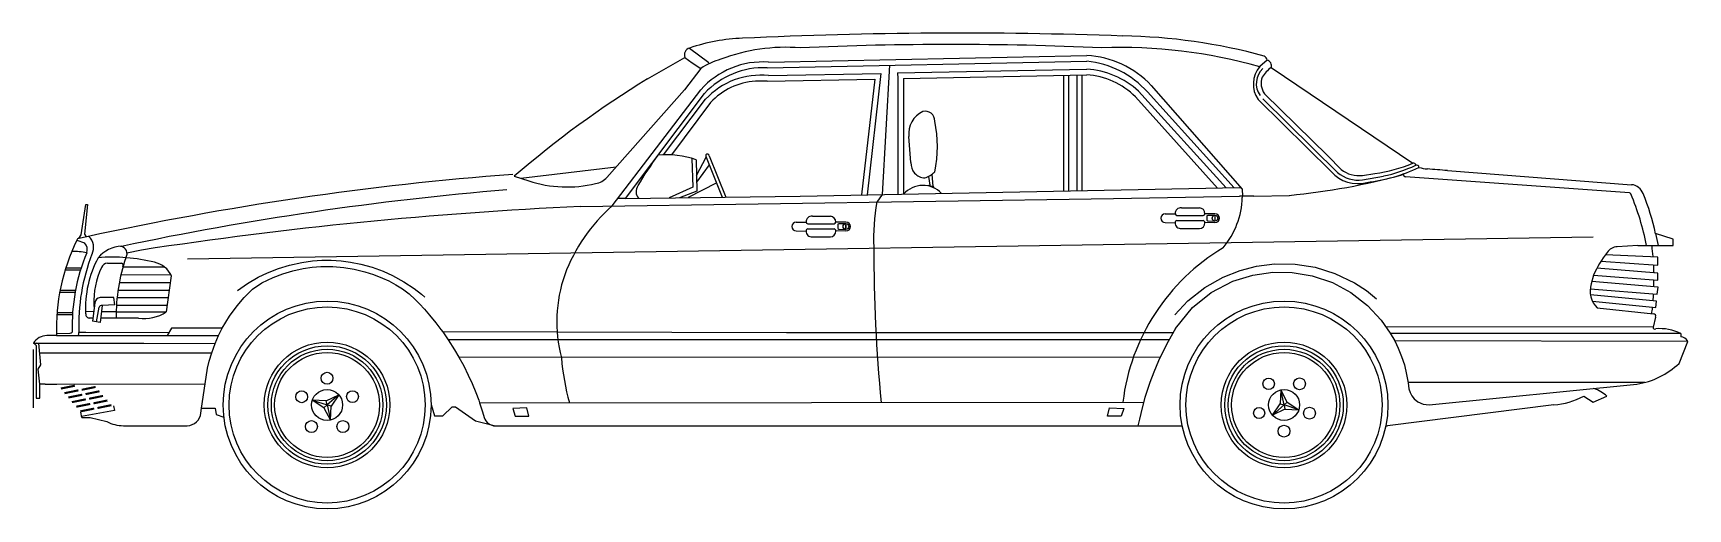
# Model space of a CAD drawing. Extents: x 19940 to 24363, y 33416 to 34688.
import ezdxf

# ---------------------------------------------------------------- set-up
doc = ezdxf.new("R2010")
doc.units = 0
doc.header["$LTSCALE"] = 100
doc.header["$MEASUREMENT"] = 0
doc.layers.add('LX-CAR', color=6, linetype='CONTINUOUS')

msp = doc.modelspace()

# ---------------------------------------------------------------- linework, layer by layer
at = {"layer": 'LX-CAR'}
for p, q in [((21694.4, 34648), (21746.1, 34609.6)), ((21582.3, 34565.9), (21681.8, 34623.1)), ((21724.4, 34593.6), (21680.5, 34536.4)), ((21681.5, 34622.9), (21701, 34608.4)), ((21701, 34608.4), (21724.4, 34593.6)), ((21901.6, 34595.3), (22756.1, 34612.6)), ((21905.8, 34610.2), (22756.1, 34627.6)), ((22228.9, 34602), (22209.2, 34256.5)), ((22250.6, 34581.3), (22756.1, 34591.6)), ((23238.3, 34615.6), (23218.8, 34598.2)), ((23249, 34596), (23627.2, 34340)), ((21901.6, 34559.3), (21870.4, 34559.1)), ((21901.6, 34559.3), (22189.7, 34565.2)), ((21905.8, 34574.2), (22205.9, 34580.3)), ((22189.7, 34565.2), (22154.2, 34255.5)), ((22205.9, 34580.3), (22168.9, 34255.7)), ((22250.6, 34581.3), (22250.7, 34566.4)), ((22250.7, 34566.4), (22250.9, 34257.3)), ((22266.1, 34566.7), (22756.1, 34576.6)), ((22266.1, 34566.7), (22266.6, 34257.6)), ((22693.6, 34575.3, 5557.3), (22693.5, 34265.9, 5557.3)), ((22707.3, 34575.6, 5557.3), (22707.4, 34266.1, 5557.3)), ((22729.3, 34576.1, 5557.3), (22729.3, 34266.5, 5557.3)), ((22743.2, 34576.3, 5557.3), (22743.2, 34266.8, 5557.3)), ((22928.5, 34547.9), (23171.2, 34271.1)), ((21680.5, 34536.4), (21473.2, 34302.3)), ((21487.6, 34225.9), (21724.5, 34536.4)), ((21523, 34245.7), (21734.4, 34526.5)), ((21624.9, 34362.4), (21737.4, 34511.2)), ((21750.6, 34502.3), (21645.7, 34362.3)), ((23105.9, 34273.7), (22886.1, 34517.5)), ((23128.7, 34274.2), (22894.6, 34532.9)), ((22918.2, 34530.6), (23150.1, 34274.6)), ((23214.1, 34510.5), (23409.7, 34317.7)), ((23226.6, 34512.2), (23426.5, 34315.6)), ((23231.1, 34525.9), (23400.6, 34359.5)), ((22286.1, 34341.9), (22280.8, 34411.6)), ((21243.4, 34299.7), (21498.5, 34330.8)), ((21700.4, 34353.1), (21702.8, 34275.8)), ((21711.6, 34349.4), (21713.4, 34265.3)), ((21712.5, 34307.1), (21738.6, 34356.5)), ((21747, 34335.6), (21712.9, 34289.1)), ((21738.6, 34356.5), (21781.7, 34249.3)), ((21747, 34359.9), (21791.1, 34249.5)), ((23400.6, 34359.5), (23436.4, 34323.5)), ((21225.8, 34305.1), (21264.7, 34293.2)), ((21765.7, 34286.9), (21690.8, 34248.1)), ((22336.3, 34281.7), (22331.2, 34279.4)), ((22333.1, 34304.9), (22336.3, 34281.7)), ((22341.7, 34310), (22344.2, 34278.5)), ((23492.9, 34295.9), (23549.2, 34305.9)), ((23493.1, 34307.4), (23526.3, 34312.2)), ((24206.4, 34261), (23608.4, 34303.8)), ((23720, 34320.2), (24212, 34282.7)), ((21403.2, 34224.7), (22827.3, 34245.8)), ((21523, 34245.7), (21502.7, 34245.7)), ((21523, 34245.7), (21990.1, 34252.3)), ((21702.8, 34275.8), (21639.7, 34247.4)), ((21713.4, 34265.3), (21667.8, 34247.8)), ((21990.1, 34252.3), (23164.6, 34274.9)), ((22209.2, 34256.5), (22195.2, 34236.4)), ((22344.2, 34278.5), (22347.1, 34274.4)), ((22827.3, 34245.8), (23163.9, 34251.6)), ((23171.9, 34252.4), (23163.9, 34251.6)), ((23164.6, 34274.9), (23167.8, 34274.9)), ((23171.2, 34271.1), (23171.9, 34252.4)), ((23171.9, 34252.4), (23171.8, 34248.6)), ((23190.1, 34252.4), (23171.9, 34252.4)), ((23202.3, 34252.4), (23190.1, 34252.4)), ((23202.3, 34252.4), (23297.5, 34254.1)), ((20068.1, 34148.6), (20080.8, 34230)), ((20085.1, 34230), (20076.8, 34150)), ((20080.8, 34230), (20085.1, 34230)), ((22022.6, 34198.7), (22070.7, 34198.7)), ((22965.8, 34205.1, 5557.3), (22992, 34205.1, 5557.3)), ((22996.7, 34200, 5557.3), (23067.3, 34200, 5557.3)), ((23009, 34220.9, 5557.3), (23057.1, 34220.9, 5557.3)), ((23098.8, 34205.1, 5557.3), (23072, 34205.1, 5557.3)), ((23079.7, 34200.5, 5557.3), (23076.7, 34199, 5557.3)), ((23076.7, 34199, 5557.3), (23076.7, 34187.8, 5557.3)), ((23098.8, 34200.7, 5557.3), (23079.7, 34200.5, 5557.3)), ((23099.2, 34196.4, 5557.3), (23098, 34196.4, 5557.3)), ((23098, 34196.4, 5557.3), (23098, 34188.8, 5557.3)), ((23099.2, 34188.8, 5557.3), (23099.2, 34196.4, 5557.3)), ((20062.2, 34139.1), (20068.1, 34148.6)), ((20076.8, 34150), (20081.8, 34143)), ((21979.3, 34182.8), (22005.6, 34182.8)), ((21979.3, 34158.9), (22005.6, 34158.8)), ((22010.3, 34177.7), (22080.9, 34177.7)), ((22010.3, 34164.4), (22080.9, 34164.4)), ((22112.4, 34182.8), (22085.6, 34182.8)), ((22112.4, 34158.9), (22085.6, 34158.8)), ((22093.3, 34178.2), (22090.3, 34176.7)), ((22090.3, 34176.7), (22090.3, 34165.5)), ((22090.3, 34165.5), (22093.3, 34163.4)), ((22112.4, 34178.4), (22093.3, 34178.2)), ((22093.3, 34163.4), (22112.4, 34163.2)), ((22111.5, 34174.2), (22111.5, 34166.5)), ((22112.8, 34174.2), (22111.5, 34174.2)), ((22111.5, 34166.5), (22112.8, 34166.5)), ((22112.8, 34166.5), (22112.8, 34174.2)), ((22965.8, 34181.2, 5557.3), (22992, 34181.1, 5557.3)), ((22996.7, 34186.7, 5557.3), (23067.3, 34186.7, 5557.3)), ((23009, 34165.3, 5557.3), (23057.1, 34165.3, 5557.3)), ((23098.8, 34181.2, 5557.3), (23072, 34181.1, 5557.3)), ((23076.7, 34187.8, 5557.3), (23079.7, 34185.7, 5557.3)), ((23079.7, 34185.7, 5557.3), (23098.8, 34185.5, 5557.3)), ((23098, 34188.8, 5557.3), (23099.2, 34188.8, 5557.3)), ((24323.4, 34137), (24276.4, 34151.8)), ((24276.4, 34151.8), (24283.1, 34120.1)), ((20056.6, 34134.1), (20076.8, 34127)), ((20083.4, 34143.3), (20062.2, 34139.1)), ((20229.2, 34107.9), (20190.7, 34099.9)), ((20352.1, 34084.3), (24109.6, 34143.5)), ((22022.6, 34143), (22070.7, 34143)), ((24228.8, 34120.1), (24173.7, 34116.6)), ((24228.8, 34120.1), (24323.4, 34120.2)), ((24266.9, 34119.2), (24266.8, 34120.1)), ((24323.4, 34120.2), (24323.4, 34137)), ((20027.1, 34060.5), (20068.3, 34060.1)), ((20138.5, 34073.1), (20176.3, 34073.1)), ((20180, 34063.3), (20290.2, 34063.3)), ((20565.9, 34047.1), (20596.1, 34059)), ((20596.1, 34059), (20625.4, 34067.9)), ((20625.4, 34067.9), (20657.6, 34075)), ((20634.1, 34052.4), (20661.9, 34058.4)), ((20657.6, 34075), (20687, 34079)), ((20661.9, 34058.4), (20685.4, 34061.8)), ((20685.4, 34061.8), (20709, 34063.6)), ((20687, 34079), (20711.9, 34080.6)), ((20709, 34063.6), (20741.1, 34063.6)), ((20711.9, 34080.6), (20736.7, 34080.7)), ((20736.7, 34080.7), (20763, 34079.1)), ((20741.1, 34063.6), (20770.3, 34061.2)), ((20763, 34079.1), (20788.2, 34075.8)), ((20770.3, 34061.2), (20797.8, 34056.8)), ((20788.2, 34075.8), (20816, 34070.3)), ((20816, 34070.3), (20846.4, 34061.9)), ((20846.4, 34061.9), (20875, 34051.4)), ((23166.3, 34053.3), (23209.9, 34064.6)), ((23209.9, 34064.6), (23258.2, 34070.8)), ((23258.2, 34070.8), (23313.3, 34070.2)), ((23313.3, 34070.2), (23366.2, 34062)), ((23366.2, 34062), (23419.5, 34045.5)), ((24282.2, 34046.6), (24119.4, 34059.2)), ((24130.7, 34078.2), (24282.2, 34067.6)), ((24282.2, 34088.6), (24143, 34095.6)), ((24269.7, 34091), (24269.8, 34089.3)), ((24271.3, 34067.1), (24271.2, 34068.4)), ((24282.2, 34067.6), (24282.2, 34088.6)), ((20025.6, 34055.5), (20066.8, 34055.3)), ((20170, 34021.1), (20306.6, 34021.1)), ((20174.3, 34041.3), (20307.5, 34042.3)), ((20309.2, 34038.8), (20295.3, 33942.8)), ((20486.1, 33999.8), (20512.7, 34018.4)), ((20512.7, 34018.4), (20541.5, 34035.2)), ((20526.3, 34003.7), (20550.8, 34020.1)), ((20541.5, 34035.2), (20565.9, 34047.1)), ((20550.8, 34020.1), (20581.3, 34034.7)), ((20581.3, 34034.7), (20607.4, 34044.6)), ((20607.4, 34044.6), (20634.1, 34052.4)), ((20797.8, 34056.8), (20826.1, 34050.1)), ((20826.1, 34050.1), (20849.4, 34042.7)), ((20849.4, 34042.7), (20873.3, 34033.2)), ((20873.3, 34033.2), (20890.4, 34025.3)), ((20875, 34051.4), (20900.2, 34040.1)), ((20890.4, 34025.3), (20909.2, 34015.2)), ((20900.2, 34040.1), (20930.6, 34023.4)), ((20909.2, 34015.2), (20926.8, 34004.5)), ((20930.6, 34023.4), (20958.3, 34004.8)), ((23071.7, 34007.5), (23120.7, 34035.3)), ((23088.6, 33994.1), (23146.6, 34024.4)), ((23120.7, 34035.3), (23166.3, 34053.3)), ((23146.6, 34024.4), (23200.3, 34041.2)), ((23200.3, 34041.2), (23253.5, 34048.8)), ((23253.5, 34048.8), (23304.7, 34048.2)), ((23304.7, 34048.2), (23358.9, 34039.2)), ((23358.9, 34039.2), (23412.6, 34020.9)), ((23412.6, 34020.9), (23461.6, 33994.5)), ((23419.5, 34045.5), (23471.6, 34020.3)), ((23471.6, 34020.3), (23503.5, 33999.4)), ((24110.4, 34040.6), (24104.4, 34017.4)), ((24283.1, 34008.8), (24106.1, 34024)), ((24110.7, 34041.1), (24282.2, 34027.7)), ((24271.9, 34048.6), (24272, 34047.4)), ((24272.2, 34026.6), (24272.1, 34028.5)), ((24282.2, 34027.7), (24282.2, 34046.6)), ((20010.9, 33995.7), (20052.2, 33995.5)), ((20011.8, 34000.4), (20053.1, 34000.5)), ((20155.9, 33980.8), (20119.2, 33980.8)), ((20158.3, 33961.3), (20155.9, 33980.8)), ((20164.2, 33980.9), (20300.8, 33980.8)), ((20166.6, 34000.7), (20303.7, 34000.7)), ((20485.1, 33959), (20504.3, 33981.4)), ((20504.3, 33981.4), (20526.3, 34003.7)), ((20926.8, 34004.5), (20945.3, 33991.2)), ((20945.3, 33991.2), (20960.6, 33976.2)), ((20958.3, 34004.8), (20977.7, 33989.7)), ((20960.6, 33976.2), (20972.5, 33963.9)), ((20977.7, 33989.7), (20986.9, 33981.9)), ((22991.3, 33934.8), (23026.5, 33971.9)), ((23026.5, 33971.9), (23071.7, 34007.5)), ((23038.4, 33954.2), (23088.6, 33994.1)), ((23461.6, 33994.5), (23506.5, 33959.8)), ((23503.5, 33999.4), (23530.6, 33977.8)), ((24101.8, 34004.7), (24280.5, 33989.9)), ((24278.7, 33970.9), (24102.4, 33988)), ((24107.7, 33971.2), (24277, 33954.1)), ((24269.9, 33972.9), (24269.8, 33971.8)), ((24271, 33988.9), (24270.9, 33990.7)), ((24271.9, 34010.9), (24272, 34009.7)), ((24277, 33954.1), (24278.7, 33970.9)), ((24280.5, 33989.9), (24283.1, 34008.8)), ((20003.2, 33935.7), (20045.1, 33935.6)), ((20003.6, 33940.6), (20045.3, 33940.6)), ((20101.1, 33943.2), (20080, 33943.3)), ((20099.3, 33926.1), (20090.9, 33926.1)), ((20105.1, 33967.1), (20098.8, 33917.4)), ((20099.3, 33926.1), (20099.9, 33926.1)), ((20101.1, 33943.2), (20102.1, 33943.3)), ((20109, 33915.9), (20116.2, 33954.9)), ((20124, 33959.9), (20119.2, 33914.5)), ((20121.6, 33926.1), (20120.5, 33926.1)), ((20221.6, 33926.1), (20121.6, 33926.1)), ((20123.4, 33943.2), (20122.2, 33943.2)), ((20162.5, 33943.1), (20123.4, 33943.2)), ((20158.3, 33961.3), (20124, 33959.9)), ((20161.9, 33943.1), (20295.4, 33943)), ((20162.6, 33961), (20298, 33961)), ((20445.5, 33898.7), (20464.7, 33931)), ((20464.7, 33931), (20485.1, 33959)), ((20972.5, 33963.9), (20985.5, 33949.8)), ((20985.5, 33949.8), (20999.6, 33933.5)), ((20999.6, 33933.5), (21015.8, 33913.7)), ((22993, 33898.4), (23038.4, 33954.2)), ((23506.5, 33959.8), (23543, 33920.9)), ((24120.3, 33953.2), (24270.9, 33937.5)), ((24268.2, 33953.8), (24268.4, 33955)), ((24276.1, 33928.9), (24270, 33901.6)), ((20002, 33884.7), (20038.8, 33885.7)), ((20062.2, 33888.1), (20080.8, 33888.2)), ((20080.8, 33888.2), (20303, 33887.7)), ((20119.2, 33914.5), (20098.8, 33917.4)), ((20309.8, 33898.7), (20298, 33879.3)), ((20445.5, 33898.7), (20309.8, 33898.7)), ((20435.7, 33879.3), (20445.5, 33898.7)), ((21015.8, 33913.7), (21029.4, 33896)), ((21029.4, 33896), (21034.5, 33889)), ((21953.3, 33886.5), (21034.5, 33889)), ((21034.5, 33889), (21049.2, 33867.8)), ((22986, 33886.5), (21953.3, 33886.5)), ((22993, 33898.4), (22973.2, 33863.6)), ((23543, 33920.9), (23567.4, 33886.1)), ((24270, 33901.6), (23556.7, 33902.6)), ((23567.4, 33886.1), (23579.3, 33865)), ((24343.5, 33884.8), (23568.3, 33884.7)), ((24343.5, 33884.8), (24343.5, 33876.4)), ((19939.7, 33842.2), (19939.7, 33686.3)), ((19940.7, 33858.8), (20236.1, 33858.6)), ((19947.6, 33860.6), (19947.6, 33860.6)), ((19947.6, 33852.4), (19947.6, 33749.4)), ((19960, 33801.1), (19955.3, 33858.8)), ((20002.2, 33879.2), (19976.9, 33879.2)), ((20002.2, 33879.2), (20080.1, 33879.2)), ((20080.1, 33879.2), (20435.7, 33879.3)), ((20236.1, 33858.6), (20426.6, 33858.4)), ((20417.3, 33833), (20426.6, 33858.4)), ((20426.6, 33858.4), (20435.7, 33879.3)), ((21953.3, 33867.7), (21049.2, 33867.8)), ((21049.2, 33867.8), (21066.3, 33841.2)), ((21066.3, 33841.2), (21077.8, 33821.5)), ((22975.4, 33867.7), (21953.3, 33867.7)), ((22961.8, 33841.6), (22947.9, 33812.1)), ((22973.2, 33863.6), (22961.8, 33841.6)), ((24362.8, 33863.8), (23579.3, 33865)), ((23579.3, 33865), (23588.8, 33845.3)), ((23588.8, 33845.3), (23597.7, 33823)), ((24339.2, 33804.9), (24362.8, 33863.8)), ((19953.1, 33789.6), (19960, 33801.1)), ((19957.4, 33832.9), (20417.3, 33833)), ((20406.2, 33791.9), (20410.8, 33810.9)), ((20410.8, 33810.9), (20417.3, 33833)), ((21077.8, 33821.5), (22952.6, 33822.4)), ((21077.8, 33821.5), (21090.7, 33798)), ((21090.7, 33798), (21103, 33773.2)), ((22947.9, 33812.1), (22935.1, 33781.9)), ((23597.7, 33823), (23604.9, 33800.8)), ((23604.9, 33800.8), (23611, 33775.7)), ((19947.6, 33749.4), (19947.6, 33712)), ((19957.4, 33749.2), (19953.1, 33789.6)), ((19972.3, 33749.4), (19957.4, 33749.2)), ((19957.4, 33712), (19957.4, 33749.2)), ((19972.3, 33749.4), (20003.2, 33749.4)), ((20003.2, 33749.4), (20399.6, 33750.1)), ((20390.1, 33685.2), (20399.5, 33750.1)), ((20399.5, 33750.1), (20406.2, 33791.9)), ((21103, 33773.2), (21113.1, 33751)), ((21113.1, 33751), (21122.8, 33727.5)), ((22924.6, 33754.2), (22911.3, 33713.6)), ((22935.1, 33781.9), (22924.6, 33754.2)), ((23611, 33775.7), (23614.8, 33753.4)), ((24247.6, 33753.9), (23614.8, 33753.7)), ((23614.8, 33753.4), (23616.7, 33737.4)), ((23671, 33693.8), (24226.7, 33749.4)), ((19947.6, 33712), (19957.4, 33712)), ((20717.1, 33686.2), (20686.1, 33706.5)), ((20686.1, 33706.5), (20725.6, 33693.8)), ((20723.2, 33705), (20686.1, 33706.5)), ((20723.2, 33705), (20756.7, 33721.3)), ((20725.6, 33693.8), (20723.2, 33705)), ((20756.7, 33721.3), (20725.6, 33693.8)), ((20756.7, 33721.3), (20736.4, 33690.4)), ((21122.8, 33727.5), (21130.8, 33706.3)), ((21130.8, 33706.3), (21133.3, 33699.3)), ((22911.3, 33713.6), (22903.8, 33686.6)), ((23274.7, 33734.4), (23272.6, 33697.2)), ((23291.9, 33701.4), (23274.7, 33734.4)), ((23283.4, 33693.8), (23274.7, 33734.4)), ((23616.7, 33737.4), (23620.2, 33726.9)), ((23620.2, 33726.9), (23625, 33718.3)), ((23625, 33718.3), (23631.6, 33710.1)), ((23631.6, 33710.1), (23641, 33702.6)), ((24084.4, 33717.7), (24109.8, 33701.6)), ((24109.8, 33701.6), (24146.3, 33717.3)), ((20069.8, 33660.5), (20067.6, 33674.3)), ((20157.2, 33679.4), (20069.4, 33663)), ((20069.8, 33660.5), (20092.1, 33660.5)), ((20092.1, 33660.5), (20136.5, 33649.4)), ((20154.7, 33691.6), (20157.2, 33679.4)), ((20388.3, 33672.3), (20390.1, 33685.2)), ((20390.1, 33685.2), (20426, 33685.3)), ((20426, 33685.3), (20428.8, 33668.4)), ((20428.8, 33668.4), (20449.7, 33661.2)), ((20725.6, 33693.8), (20717.1, 33686.2)), ((20717.1, 33686.2), (20734.3, 33653.2)), ((20725.6, 33693.8), (20734.3, 33653.2)), ((20736.4, 33690.4), (20725.6, 33693.8)), ((20734.3, 33653.2), (20736.4, 33690.4)), ((21003.5, 33695.4), (21012.4, 33665.1)), ((21012.4, 33665.1), (21034.8, 33665.1)), ((21034.8, 33665.1), (21060, 33688.7)), ((21060, 33688.7), (21068.4, 33688.7)), ((21068.4, 33688.7), (21121.8, 33651.6)), ((21133.3, 33699.3), (22907.9, 33701.6)), ((21133.3, 33699.3), (21141.1, 33675.8)), ((21141.1, 33675.8), (21145.6, 33660.6)), ((21259.5, 33686.2), (21221.8, 33684.6)), ((21221.8, 33684.6), (21228.5, 33663.5)), ((21228.5, 33663.5), (21264.8, 33663.5)), ((21264.8, 33663.5), (21259.5, 33686.2)), ((22811.7, 33663.5), (22817.1, 33686.2)), ((22848, 33663.5), (22811.7, 33663.5)), ((22817.1, 33686.2), (22854.8, 33684.6)), ((22854.8, 33684.6), (22848, 33663.5)), ((22903.8, 33686.6), (22896.6, 33656.2)), ((23252.3, 33666.3), (23272.6, 33697.2)), ((23252.3, 33666.3), (23283.4, 33693.8)), ((23285.8, 33682.7), (23252.3, 33666.3)), ((23272.6, 33697.2), (23283.4, 33693.8)), ((23283.4, 33693.8), (23291.9, 33701.4)), ((23322.9, 33681.1), (23283.4, 33693.8)), ((23283.4, 33693.8), (23285.8, 33682.7)), ((23285.8, 33682.7), (23322.9, 33681.1)), ((23291.9, 33701.4), (23322.9, 33681.1)), ((24004.4, 33693.8), (23559.8, 33638.3)), ((23641, 33702.6), (23655.1, 33696.2)), ((23655.1, 33696.2), (23671, 33693.8)), ((20181, 33638.3), (20351.4, 33638.3)), ((21121.8, 33651.6), (21176, 33638.3)), ((21176, 33638.3), (23009.7, 33638.3)), ((22896.6, 33656.2), (22893, 33638.3)), ((23009.7, 33638.3), (23011.2, 33638.3)), ((23009.7, 33638.3), (23009.7, 33638.3)), ((23009.7, 33638.3), (23009.7, 33638.3)), ((23009.7, 33638.3), (23009.7, 33638.3)), ((23009.7, 33638.3), (23009.7, 33638.3)), ((23009.7, 33638.3), (23009.7, 33638.3)), ((23009.7, 33638.3), (23009.7, 33638.3)), ((23555.6, 33638.3), (23559.8, 33638.3)), ((23559.8, 33638.3), (23559.8, 33638.3))]:
    msp.add_line(p, q, dxfattribs=at)
for centre, radius in [((23098.8, 34193.1, 5557.3), 7.61), ((22112.4, 34170.8), 7.61), ((20725.6, 33693.8), 277.8), ((23283.4, 33693.8), 277.8), ((20725.6, 33693.8), 262.1), ((23283.4, 33693.8), 262.1), ((20725.6, 33693.8), 167.9), ((20725.6, 33693.8), 158.4), ((20725.6, 33693.8), 149), ((23283.4, 33693.8), 167.9), ((23283.4, 33693.8), 158.4), ((23283.4, 33693.8), 149), ((20725.6, 33693.8), 140.2), ((23283.4, 33693.8), 140.2), ((20725.4, 33765.2), 15.9), ((23242.3, 33750.4), 15.2), ((23324.8, 33750.3), 15.8), ((20657.6, 33715.7), 15.9), ((20725.6, 33693.8), 41.5), ((20793.5, 33716.1), 15.9), ((23283.4, 33693.8), 41.5), ((23216.8, 33672.3), 14.9), ((23351.4, 33671.9), 15.9), ((20683.8, 33636), 15.9), ((20767.7, 33636.2), 15.9), ((23283.2, 33623.8), 15.9)]:
    msp.add_circle(centre, radius, dxfattribs=at)
for centre, radius, start, end in [((22417, 22548.8), 12139.1, 87.9427, 92.7427), ((22832.3, 33186.1), 1494.2, 74.5648, 89.2112), ((21699.9, 34629.3), 19.5, 106.3084, 199.1679), ((21850.5, 34197.9), 476.3, 91.7197, 109.1187), ((21953, 34156.4), 493.5, 85.6852, 110.7226), ((22393.3, 25632.1), 9025.4, 87.4394, 92.5606), ((22845.2, 33263.9), 1385.5, 74.3634, 92.0126), ((21832.7, 34425.6), 200, 105.7732, 122.8007), ((21889.7, 34390.2), 220.6, 85.8289, 138.4892), ((21893, 34378.8), 216.7, 87.7012, 137.0286), ((22730.8, 34361.4), 252.6, 42.0812, 84.2403), ((22740.2, 34361.2), 230.9, 48.0506, 86.0513), ((22743, 34372.9), 255.1, 43.3413, 87.0339), ((23273.3, 34551.3), 72, 139.2974, 214.5477), ((23264.3, 34552.9), 55.2, 133.0251, 215.0812), ((23308.4, 34517.8), 98.3, 127.2348, 147.7977), ((23226.2, 34614.8), 12.1, 3.423, 72.2438), ((23234.1, 34600.6), 15.5, 342.7462, 74.2328), ((23021, 32225.2), 2747.6, 121.5763, 130.7971), ((21883.7, 34376.6), 198.8, 83.6188, 137.4002), ((21881, 34382.1), 177.3, 93.4336, 137.2952), ((22743, 34375.3), 201.7, 44.8254, 86.2546), ((23269.3, 34553.4), 47.1, 159.2372, 215.7694), ((22343, 34420.6), 62.8, 113.6445, 188.2463), ((22324.6, 34454.1), 25, 356.9132, 105.7672), ((22040.7, 34384.7), 316.3, 347.5604, 12.4396), ((22259, 33874.2), 811.5, 143.116, 149.9879), ((21634.8, 34131.1), 231.5, 70.615, 96.1485), ((21742.3, 34359.6), 4.78, 3.7972, 219.8056), ((22325, 34339.5), 38.9, 176.5936, 267.2183), ((23483.9, 34382.9), 76.1, 231.3402, 276.9524), ((23453.4, 34730.8), 444.9, 276.5915, 295.352), ((23465, 34731.6), 423.9, 278.3236, 292.5051), ((23470.6, 34685.8), 387.9, 281.6913, 295.12), ((23629.6, 34334.8), 5.67, 357.4437, 114.3777), ((23637.9, 34329.1), 6.06, 356.0606, 115.7608), ((23676.6, 34450.9), 126.5, 255.0515, 265.5042), ((23465.4, 31674.1), 2658.3, 84.5035, 85.6573), ((21852.6, 26050.2), 8284.2, 94.3668, 102.3317), ((21366.3, 34594), 317.5, 251.3401, 284.0534), ((21437.9, 34331.4), 45.7, 276.8428, 320.4092), ((21579.9, 34264.1), 28.4, 145.8512, 218.8426), ((22318.2, 34211.4), 69.2, 44.0539, 138.1526), ((22301.5, 34366.5), 69.2, 288.1219, 313.8057), ((22342.4, 34285.5), 7.22, 212.1459, 284.2513), ((23120, 36093), 1847.4, 275.511, 285.1178), ((23480.2, 34379.1), 93.5, 221.0414, 285.042), ((23480.7, 34376.3), 81.4, 228.2284, 278.608), ((23609.4, 34311.3), 7.56, 179.7882, 262.6813), ((24209.4, 34247.4), 35.4, 18.7021, 85.7247), ((21905.9, 25916.4), 8381.9, 94.7873, 101.9092), ((22721.4, 34139), 535.1, 169.5097, 182.5458), ((22955.1, 34254, 5557.3), 216.7, 319.6844, 358.5776), ((24206, 34256.2), 4.83, 21.3116, 86.2829), ((23528.7, 33975.3), 738.1, 11.3169, 22.5186), ((23729.4, 34039.4), 558.4, 11.6049, 23.1262), ((21938.8, 22873.7), 11363.6, 92.7015, 98.6525), ((21793.8, 33878.6), 463, 131.3928, 159.3162), ((22021.5, 34182.8), 15.8, 85.8457, 180), ((22069.7, 34182.8), 15.8, 0, 86.5094), ((22965.8, 34193.1, 5557.3), 11.9, 90, 270), ((23007.9, 34205.1, 5557.3), 15.8, 85.8457, 180), ((22998.5, 34206.3, 5557.3), 6.5, 190.4915, 254.5294), ((23056.2, 34205.1, 5557.3), 15.8, 0, 86.5094), ((23065.6, 34206.3, 5557.3), 6.5, 285.4706, 349.5085), ((23098.8, 34193.1, 5557.3), 11.9, 270, 90), ((21979.3, 34170.8), 11.9, 90, 270), ((22011, 34159.1), 5.39, 97.5946, 182.7942), ((22012.1, 34184), 6.5, 190.4915, 254.5294), ((22021.5, 34158.8), 15.8, 180, 274.1543), ((22069.7, 34158.8), 15.8, 273.4906, 0), ((22079.1, 34184), 6.5, 285.4706, 349.5085), ((22079.5, 34158.5), 6.11, 3.1069, 76.5043), ((22112.4, 34170.8), 11.9, 270, 90), ((22997.4, 34181.4, 5557.3), 5.39, 97.5946, 182.7942), ((23007.9, 34181.1, 5557.3), 15.8, 180, 274.1543), ((23056.2, 34181.1, 5557.3), 15.8, 273.4906, 0), ((23065.9, 34180.8, 5557.3), 6.11, 3.1069, 76.5043), ((20540.4, 33897.6), 538.5, 153.9456, 181.9562), ((20043.9, 33899), 205.3, 78.9802, 90.2235), ((20063.3, 34132.3), 6.95, 99.004, 164.2374), ((20058.6, 34108.6), 26, 341.8394, 45.2036), ((20061.2, 34115), 40.3, 333.3189, 46.8566), ((20180.2, 34030.1), 88, 92.6033, 139.3234), ((20171.1, 34098.2), 19.7, 326.7671, 82.8543), ((26572.3, 34115.2), 4385.5, 180, 185.4242), ((23406.9, 33634.4, 5557.3), 558.4, 120.8664, 173.1047), ((24174.8, 34084.5), 32.1, 91.8588, 148.5274), ((23532.2, 34030.8), 740, 4.6651, 6.8692), ((20551.8, 33905.3), 507.7, 157.3801, 181.8872), ((20584.8, 33908), 523, 158.8138, 182.2615), ((20365.8, 33952.8), 286, 151.9275, 183.1387), ((20333.6, 33966.3), 231.9, 155.7332, 181.2245), ((20151.1, 33617.2), 471.7, 76.1239, 94.5739), ((20141, 34052.4), 20.9, 96.948, 153.8861), ((20638.7, 33932.7), 476.9, 161.0683, 180.7957), ((20173.2, 34066.4), 7.45, 335.6737, 65.0214), ((20252.3, 34014.3), 62, 23.2335, 78.8714), ((24352.5, 33934.7), 264.2, 140.9398, 156.392), ((23532.2, 34030.8), 740, 1.3771, 2.8102), ((21728.5, 33916.4), 388.8, 161.1305, 194.3447), ((24165.3, 33998.5), 63.7, 162.6917, 225.2017), ((23532.2, 34030.8), 740, 358.4626, 359.6727), ((20119.2, 33966.6), 14.2, 90, 178.1185), ((23532.2, 34030.8), 740, 355.5165, 356.7566), ((20090.9, 33936.7), 10.6, 177.5813, 270), ((20107.9, 33960.1), 6.17, 168.2317, 226.7902), ((20122.4, 33953.8), 6.28, 75.1997, 170.5377), ((20237.5, 34027.2), 102.3, 261.0761, 304.439), ((23532.2, 34030.8), 740, 352.7987, 354.0233), ((24270.7, 33931.5), 6.06, 334.5329, 87.9219), ((20038.6, 33893.2), 7.45, 269.6416, 321.9738), ((20051.6, 33886.5), 10.7, 317.315, 4.4305), ((24274.3, 33901), 4.33, 172.0928, 307.8184), ((24286.8, 33769), 128.9, 63.884, 94.3779), ((19976.9, 33836.8), 42.4, 90, 148.7155), ((19935.4, 33846.2), 13.7, 27.0629, 67.2355), ((24342.6, 33853.9), 22.5, 25.9249, 87.662), ((22003.8, 33874.3), 654.3, 184.7636, 195.4857), ((24192.2, 33960.9), 214.2, 279.2484, 313.2891), ((23986.6, 33899.5), 206.4, 274.943, 298.2838), ((24074.4, 33636.9), 107.8, 48.2214, 69.8511), ((20349.8, 33677.1), 38.8, 272.494, 352.9544), ((21174.7, 33668.4), 30.2, 194.9855, 272.4344), ((20181.7, 33735.4), 97.1, 242.321, 269.6065)]:
    msp.add_arc(centre, radius, start, end, dxfattribs=at)
for points in [[(20013.5, 33740.5), (20014.6, 33735), (20050.8, 33748.1), (20051.9, 33742.6)], [(20023.1, 33728), (20024.2, 33722.6), (20060.3, 33735.6), (20061.5, 33730.2)], [(20033.3, 33716.5), (20034.4, 33711), (20070.6, 33724), (20071.7, 33718.6)], [(20042.8, 33704), (20043.9, 33698.6), (20080.1, 33711.6), (20081.2, 33706.2)], [(20069.1, 33737.1), (20070.1, 33731.7), (20106.4, 33744.7), (20107.5, 33739.3)], [(20079.3, 33725.6), (20080.4, 33720.1), (20116.6, 33733.1), (20117.7, 33727.7)], [(20088.8, 33713.1), (20089.9, 33707.7), (20126.1, 33720.7), (20127.2, 33715.3)], [(20100.5, 33700.9), (20101.6, 33695.4), (20137.8, 33708.5), (20138.9, 33703.1)], [(20054.5, 33691.8), (20055.6, 33686.3), (20091.8, 33699.4), (20092.9, 33693.9)], [(20065.2, 33679.3), (20066.3, 33673.9), (20102.5, 33686.9), (20103.6, 33681.5)], [(20111.2, 33688.4), (20112.3, 33683), (20148.5, 33696.1), (20149.6, 33690.6)]]:
    msp.add_trace(points, dxfattribs=at)

doc.saveas('drawing.dxf')
